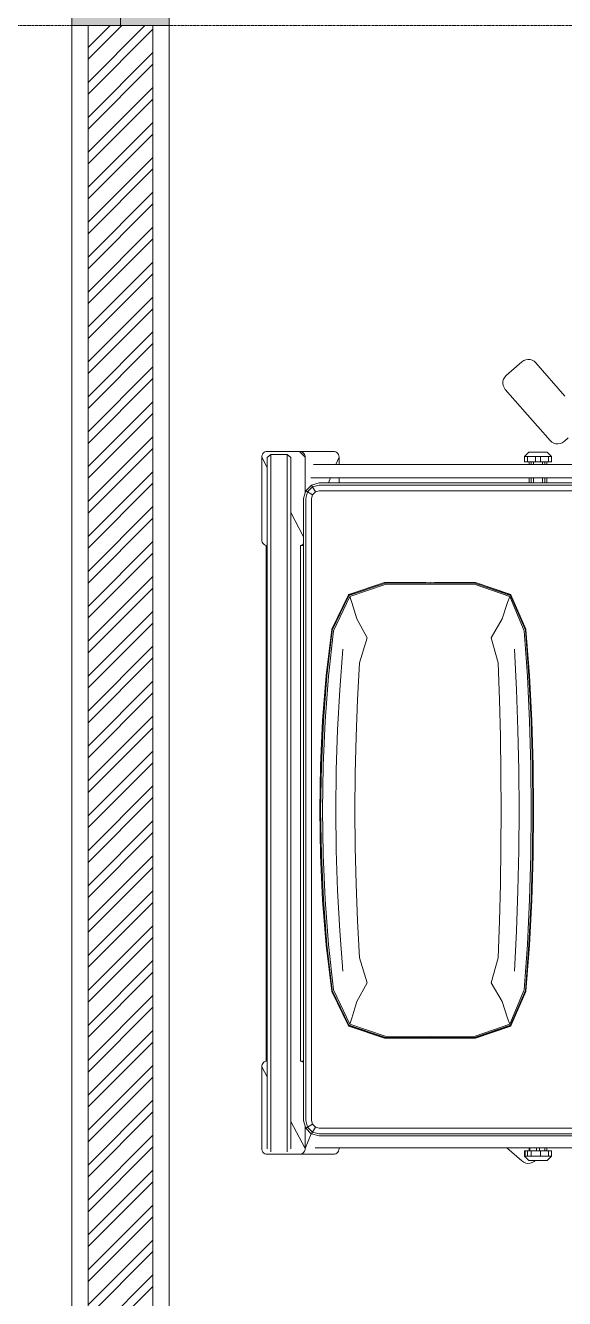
# Model space of a CAD drawing. Header units: millimetres. Extents: x -280308 to 6402717, y -14 to 2073074.
# Drawn here: x 10411 to 11243, y 570984 to 572948 of the extents above; entities that cross this region are included whole.
import ezdxf

# ---------------------------------------------------------------- set-up
doc = ezdxf.new("R2010")
doc.units = ezdxf.units.MM
doc.linetypes.add('DASHED2', pattern=[0.375, 0.25, -0.125])
doc.layers.get('0').update_dxf_attribs({"lineweight": 0})
for name, color, linetype, lineweight in [('A-ALINE-1', 91, 'Continuous', 20), ('A-ALINE-3', 111, 'Continuous', 15), ('A-ALINE-6', 117, 'Continuous', 9), ('A-FURN-EQPM', 177, 'Continuous', 0)]:
    doc.layers.add(name, color=color, linetype=linetype, lineweight=lineweight)
doc.layers.add('A-FILL-1', color=7, linetype='Continuous', lineweight=0, true_color=0x454545)

# ---------------------------------------------------------------- blocks, each defined once
blk = doc.blocks.new('A$Ccf87384a')
blk.add_wipeout([(-75, 75), (75, 75), (75, -75), (-75, -75)])
blk.add_wipeout([(-75, -75), (-75, 75), (75, 75), (75, -75)])
at = {"layer": 'A-FILL-1', "ltscale": 0.25}
h = blk.add_hatch(color=256, dxfattribs=at)
h.dxf.hatch_style = 1
h.paths.add_polyline_path([(-75, -75), (-75, 75), (75, 75), (75, -75)])
at = {"layer": 'A-ALINE-1'}
blk.add_lwpolyline([(-75, -75), (-75, 75), (75, 75), (75, -75)], close=True, dxfattribs=at)
at = {"layer": 'A-FILL-1', "ltscale": 0.25}
for p, q in [((0, 75), (0, -75)), ((-75, 0), (75, 0))]:
    blk.add_line(p, q, dxfattribs=at)
blk = doc.blocks.new('A$Cf856f872')
at = {"layer": 'A-FILL-1', "ltscale": 0.25}
h = blk.add_hatch(dxfattribs=at)
h.set_pattern_fill('ANSI32', color=256, scale=4, angle=180)
h.set_pattern_definition([(225, (-187293.888, -295407.39), (26.9407684, -26.9407684), []), (225, (-187311.85, -295407.39), (26.9407684, -26.9407684), [])])
h.paths.add_polyline_path([(56622.8, -7497), (56622.8, -1747), (56522.8, -1747), (56522.8, -7497)])
at = {"layer": 'A-ALINE-3', "linetype": 'Continuous'}
blk.add_lwpolyline([(56622.8, -7497), (56622.8, -1747), (56522.8, -1747), (56522.8, -7497)], close=True, dxfattribs=at)
at = {"layer": 'A-ALINE-6'}
blk.add_lwpolyline([(56647.8, -7497), (56647.8, -1747), (56497.8, -1747), (56497.8, -7497)], close=True, dxfattribs=at)
at = {"ltscale": 0.25, "xscale": -1}
blk.add_blockref('A$Ccf87384a', (56572.8, -1672), dxfattribs=at)
blk = doc.blocks.new('A$C872eac23')
at = {"color": 0, "linetype": 'ByBlock', "lineweight": -2}
for p, q in [((-0.5429, -0.0018), (-0.5426, 0.0002)), ((-0.5426, 0.0002), (-0.542, 0.0021)), ((-0.542, 0.0021), (-0.5409, 0.0037)), ((-0.5409, 0.0037), (-0.5396, 0.0051)), ((-0.5396, 0.0051), (-0.5379, 0.0061)), ((-0.5379, 0.0061), (-0.536, 0.0068)), ((-0.536, 0.0068), (-0.534, 0.007)), ((-0.534, 0.007), (-0.4063, 0.007)), ((-0.534, 0.007), (-0.518, -0.0014)), ((-0.4063, 0.007), (-0.4046, 0.0069)), ((-0.4046, 0.0069), (-0.4029, 0.0063)), ((-0.4029, 0.0063), (-0.4014, 0.0055)), ((-0.4014, 0.0055), (-0.4001, 0.0045)), ((-0.4001, 0.0045), (-0.399, 0.0031)), ((-0.399, 0.0031), (-0.3982, 0.0017)), ((-0.3982, 0.0017), (-0.3977, 0)), ((-0.3977, 0), (0.3977, 0)), ((0.3977, 0), (0.3982, 0.0017)), ((0.3982, 0.0017), (0.399, 0.0032)), ((0.399, 0.0032), (0.4001, 0.0045)), ((0.4001, 0.0045), (0.4014, 0.0055)), ((0.4014, 0.0055), (0.4029, 0.0063)), ((0.4029, 0.0063), (0.4046, 0.0069)), ((0.4046, 0.0069), (0.4064, 0.007)), ((0.4064, 0.007), (0.5327, 0.007)), ((0.4064, 0.007), (0.4222, -0.0014)), ((0.5327, 0.007), (0.5348, 0.0068)), ((0.5348, 0.0068), (0.5366, 0.0061)), ((0.5366, 0.0061), (0.5383, 0.0051)), ((0.5383, 0.0051), (0.5396, 0.0037)), ((0.5396, 0.0037), (0.5407, 0.0021)), ((0.5407, 0.0021), (0.5413, 0.0002)), ((0.5413, 0.0002), (0.5416, -0.0018)), ((-0.5429, -0.0511), (-0.5429, -0.0018)), ((-0.5333, -0.0014), (-0.5378, -0.0071)), ((-0.5378, -0.0071), (-0.5378, -0.0321)), ((-0.5378, -0.0071), (0.5376, -0.0071)), ((-0.5333, -0.0014), (-0.518, -0.0014)), ((0.4222, -0.0014), (-0.518, -0.0014)), ((0.5331, -0.0014), (0.4222, -0.0014)), ((0.5416, -0.0018), (0.5416, -0.0511)), ((-0.5333, -0.0378), (-0.5378, -0.0321)), ((-0.5378, -0.0321), (0.5376, -0.0321)), ((-0.5333, -0.0378), (-0.4486, -0.0378)), ((-0.4486, -0.0378), (-0.4109, -0.0575)), ((-0.4486, -0.0378), (0.4909, -0.0378)), ((0.4909, -0.0378), (0.5317, -0.0594)), ((0.5331, -0.0378), (0.4909, -0.0378)), ((-0.5429, -0.1034), (-0.5429, -0.0511)), ((-0.5426, -0.0531), (-0.5429, -0.0511)), ((-0.534, -0.06), (-0.5429, -0.0511)), ((-0.542, -0.055), (-0.5426, -0.0531)), ((-0.5409, -0.0566), (-0.542, -0.055)), ((-0.5396, -0.058), (-0.5409, -0.0566)), ((-0.5379, -0.0591), (-0.5396, -0.058)), ((-0.47, -0.0575), (-0.479, -0.06)), ((-0.4109, -0.0575), (-0.47, -0.0575)), ((-0.4003, -0.0575), (-0.4109, -0.0575)), ((-0.4001, -0.0574), (-0.4003, -0.0575)), ((-0.4003, -0.0575), (-0.3977, -0.0575)), ((-0.399, -0.0561), (-0.4001, -0.0574)), ((-0.3982, -0.0546), (-0.399, -0.0561)), ((-0.3977, -0.0529), (-0.3982, -0.0546)), ((-0.3977, -0.0575), (-0.3977, -0.0529)), ((0.3977, -0.0529), (-0.3977, -0.0529)), ((-0.3977, -0.0575), (0.3977, -0.0575)), ((0.3982, -0.0546), (0.3977, -0.0529)), ((0.3977, -0.0529), (0.3977, -0.0575)), ((0.4003, -0.0575), (0.3977, -0.0575)), ((0.399, -0.0561), (0.3982, -0.0546)), ((0.4001, -0.0574), (0.399, -0.0561)), ((0.4003, -0.0575), (0.4001, -0.0574)), ((0.4892, -0.0575), (0.4003, -0.0575)), ((0.4982, -0.06), (0.4892, -0.0575)), ((0.5383, -0.058), (0.5366, -0.0591)), ((0.5396, -0.0566), (0.5383, -0.058)), ((0.5407, -0.055), (0.5396, -0.0566)), ((0.5413, -0.0531), (0.5407, -0.055)), ((0.5416, -0.0511), (0.5413, -0.0531)), ((0.5416, -0.1034), (0.5416, -0.0511)), ((-0.536, -0.0597), (-0.5379, -0.0591)), ((-0.534, -0.06), (-0.536, -0.0597)), ((-0.479, -0.06), (-0.534, -0.06)), ((-0.5224, -0.0729), (-0.5224, -0.1075)), ((-0.5019, -0.0991), (-0.5019, -0.0687)), ((-0.4909, -0.0696), (-0.4941, -0.0817)), ((-0.4821, -0.0608), (-0.4909, -0.0696)), ((-0.4909, -0.0696), (-0.4881, -0.0712)), ((-0.4881, -0.0712), (-0.4909, -0.0817)), ((-0.4805, -0.0636), (-0.4881, -0.0712)), ((-0.4881, -0.0712), (-0.4805, -0.0757)), ((-0.479, -0.06), (-0.4821, -0.0608)), ((-0.4821, -0.0608), (-0.4805, -0.0636)), ((-0.4805, -0.0757), (-0.4821, -0.0817)), ((-0.47, -0.0608), (-0.4805, -0.0636)), ((-0.4805, -0.0636), (-0.476, -0.0712)), ((-0.476, -0.0712), (-0.4805, -0.0757)), ((-0.47, -0.0696), (-0.476, -0.0712)), ((-0.47, -0.0608), (0.4892, -0.0608)), ((-0.47, -0.0696), (0.4892, -0.0696)), ((0.4996, -0.0636), (0.4892, -0.0608)), ((0.4952, -0.0712), (0.4892, -0.0696)), ((0.4996, -0.0636), (0.4952, -0.0712)), ((0.4996, -0.0757), (0.4952, -0.0712)), ((0.5327, -0.06), (0.4982, -0.06)), ((0.5013, -0.0608), (0.4982, -0.06)), ((0.5013, -0.0608), (0.4996, -0.0636)), ((0.5073, -0.0712), (0.4996, -0.0636)), ((0.5073, -0.0712), (0.4996, -0.0757)), ((0.5013, -0.0817), (0.4996, -0.0757)), ((0.5099, -0.0694), (0.5013, -0.0608)), ((0.5101, -0.0696), (0.5073, -0.0712)), ((0.5101, -0.0817), (0.5073, -0.0712)), ((0.5099, -0.0694), (0.5327, -0.06)), ((0.5101, -0.0696), (0.5099, -0.0694)), ((0.5133, -0.0817), (0.5101, -0.0696)), ((0.5317, -0.0595), (0.5317, -0.0594)), ((0.5317, -0.0594), (0.5327, -0.06)), ((0.5317, -0.1122), (0.5317, -0.0752)), ((0.5348, -0.0597), (0.5327, -0.06)), ((0.5366, -0.0591), (0.5348, -0.0597)), ((-0.5019, -0.0991), (-0.4941, -0.0959)), ((-0.4941, -0.0817), (-0.4941, -0.0959)), ((-0.4941, -0.0959), (-0.4941, -0.1122)), ((-0.4909, -2.1111), (-0.4909, -0.0817)), ((-0.4821, -2.1111), (-0.4821, -0.0817)), ((-0.1973, -0.0925), (-0.2681, -0.1009)), ((-0.2669, -0.1017), (-0.1965, -0.0936)), ((-0.196, -0.096), (-0.266, -0.1035)), ((-0.1973, -0.0925), (-0.1276, -0.0868)), ((-0.1965, -0.0936), (-0.127, -0.0881)), ((-0.1268, -0.0907), (-0.196, -0.096)), ((-0.0584, -0.0835), (-0.1276, -0.0868)), ((-0.127, -0.0881), (-0.0581, -0.0849)), ((-0.058, -0.0875), (-0.1268, -0.0907)), ((-0.0584, -0.0835), (0.0109, -0.0824)), ((-0.0581, -0.0849), (0.0109, -0.0838)), ((0.0109, -0.0865), (-0.058, -0.0875)), ((0.0801, -0.0835), (0.0109, -0.0824)), ((0.0109, -0.0838), (0.0798, -0.0849)), ((0.0797, -0.0875), (0.0109, -0.0865)), ((0.1485, -0.0907), (0.0797, -0.0875)), ((0.0798, -0.0849), (0.1487, -0.0881)), ((0.0801, -0.0835), (0.1493, -0.0868)), ((0.2178, -0.096), (0.1485, -0.0907)), ((0.1487, -0.0881), (0.2182, -0.0936)), ((0.2191, -0.0925), (0.1493, -0.0868)), ((0.2878, -0.1035), (0.2178, -0.096)), ((0.2182, -0.0936), (0.2887, -0.1017)), ((0.2191, -0.0925), (0.2898, -0.1009)), ((0.5013, -0.0817), (0.5013, -1.3546)), ((0.5101, -0.0817), (0.5101, -1.3546)), ((0.5133, -0.0817), (0.5133, -1.3546)), ((-0.5429, -0.1034), (-0.5426, -0.1054)), ((-0.5426, -0.1054), (-0.542, -0.1072)), ((-0.542, -0.1072), (-0.5409, -0.1089)), ((-0.5409, -0.1089), (-0.5396, -0.1103)), ((-0.5396, -0.1103), (-0.5379, -0.1113)), ((-0.5379, -0.1113), (-0.536, -0.112)), ((-0.536, -0.112), (-0.534, -0.1122)), ((-0.534, -0.1122), (-0.5224, -0.1075)), ((-0.534, -0.1122), (-0.5224, -0.1122)), ((-0.5224, -0.1075), (-0.5224, -0.1122)), ((-0.5224, -0.1122), (-0.5224, -0.4056)), ((-0.5019, -0.1122), (-0.5019, -0.0991)), ((-0.5019, -0.1122), (-0.4941, -0.1122)), ((-0.5019, -0.4056), (-0.5019, -0.1122)), ((-0.4941, -0.4056), (-0.4941, -0.1122)), ((-0.2688, -0.1013), (-0.3218, -0.127)), ((-0.3205, -0.1274), (-0.2669, -0.1017)), ((-0.266, -0.1035), (-0.3191, -0.1286)), ((-0.2688, -0.1013), (-0.2681, -0.1009)), ((-0.1752, -0.1134), (-0.2375, -0.1183)), ((-0.1752, -0.1134), (-0.1131, -0.1099)), ((-0.0511, -0.1078), (-0.1131, -0.1099)), ((-0.0511, -0.1078), (0.0109, -0.1071)), ((0.0729, -0.1078), (0.0109, -0.1071)), ((0.0729, -0.1078), (0.1348, -0.1099)), ((0.1969, -0.1134), (0.1348, -0.1099)), ((0.1969, -0.1134), (0.2592, -0.1183)), ((0.3408, -0.1286), (0.2878, -0.1035)), ((0.2887, -0.1017), (0.3422, -0.1274)), ((0.2906, -0.1013), (0.2898, -0.1009)), ((0.2906, -0.1013), (0.3435, -0.127)), ((0.5317, -0.1122), (0.5327, -0.1122)), ((0.5317, -0.371), (0.5317, -0.1122)), ((0.5327, -0.1122), (0.5348, -0.112)), ((0.5348, -0.112), (0.5366, -0.1113)), ((0.5366, -0.1113), (0.5383, -0.1103)), ((0.5383, -0.1103), (0.5396, -0.1089)), ((0.5396, -0.1089), (0.5407, -0.1072)), ((0.5407, -0.1072), (0.5413, -0.1054)), ((0.5413, -0.1054), (0.5416, -0.1034)), ((-0.3223, -0.1273), (-0.3405, -0.1824)), ((-0.3218, -0.127), (-0.3404, -0.1823)), ((-0.3392, -0.1825), (-0.3205, -0.1274)), ((-0.3191, -0.1286), (-0.3374, -0.1831)), ((-0.3218, -0.127), (-0.3223, -0.1273)), ((-0.3205, -0.1274), (-0.3218, -0.127)), ((-0.3096, -0.1319), (-0.3191, -0.1286)), ((-0.2843, -0.1394), (-0.3096, -0.1319)), ((-0.046, -0.137), (-0.1028, -0.1384)), ((0.0109, -0.1366), (-0.046, -0.137)), ((0.0677, -0.137), (0.0109, -0.1366)), ((0.1246, -0.1384), (0.0677, -0.137)), ((0.3314, -0.1319), (0.306, -0.1394)), ((0.3314, -0.1319), (0.3408, -0.1286)), ((0.3591, -0.1831), (0.3408, -0.1286)), ((0.3435, -0.127), (0.3422, -0.1274)), ((0.3422, -0.1274), (0.3609, -0.1825)), ((0.344, -0.1273), (0.3435, -0.127)), ((0.3435, -0.127), (0.3621, -0.1823)), ((0.3623, -0.1824), (0.344, -0.1273)), ((-0.2551, -0.1558), (-0.2843, -0.1394)), ((-0.2166, -0.1437), (-0.2551, -0.1558)), ((-0.1597, -0.1406), (-0.2166, -0.1437)), ((-0.1028, -0.1384), (-0.1597, -0.1406)), ((0.1814, -0.1406), (0.1246, -0.1384)), ((0.2384, -0.1437), (0.1814, -0.1406)), ((0.2768, -0.1558), (0.2384, -0.1437)), ((0.306, -0.1394), (0.2768, -0.1558)), ((-0.3408, -0.246), (-0.3404, -0.1823)), ((-0.3405, -0.1824), (-0.3408, -0.246)), ((-0.3398, -0.2526), (-0.3392, -0.1825)), ((-0.3374, -0.1831), (-0.3379, -0.2526)), ((0.3596, -0.2526), (0.3591, -0.1831)), ((0.3609, -0.1825), (0.3615, -0.2526)), ((0.3626, -0.246), (0.3621, -0.1823)), ((0.3626, -0.246), (0.3623, -0.1824)), ((-0.3409, -0.2526), (-0.3408, -0.246)), ((-0.3409, -0.2526), (-0.3408, -0.2592)), ((-0.3392, -0.3227), (-0.3398, -0.2526)), ((-0.3379, -0.2526), (-0.3374, -0.3221)), ((0.3591, -0.3221), (0.3596, -0.2526)), ((0.3615, -0.2526), (0.3609, -0.3227)), ((0.3626, -0.2526), (0.3626, -0.246)), ((0.3626, -0.2526), (0.3626, -0.2592)), ((-0.3408, -0.2592), (-0.3405, -0.3228)), ((-0.3408, -0.2592), (-0.3404, -0.3229)), ((0.3626, -0.2592), (0.3621, -0.3229)), ((0.3623, -0.3228), (0.3626, -0.2592)), ((-0.3405, -0.3228), (-0.3223, -0.377)), ((-0.3218, -0.3773), (-0.3404, -0.3229)), ((-0.3205, -0.3769), (-0.3392, -0.3227)), ((-0.3374, -0.3221), (-0.3191, -0.3756)), ((0.3408, -0.3756), (0.3591, -0.3221)), ((0.3609, -0.3227), (0.3422, -0.3769)), ((0.3435, -0.3773), (0.3621, -0.3229)), ((0.344, -0.377), (0.3623, -0.3228)), ((-0.2843, -0.3637), (-0.2551, -0.3469)), ((-0.2166, -0.3578), (-0.2551, -0.3469)), ((0.2768, -0.3469), (0.2384, -0.3578)), ((0.2768, -0.3469), (0.306, -0.3637)), ((-0.681, -0.3941), (-0.6601, -0.3701)), ((-0.6601, -0.3701), (-0.6575, -0.3677)), ((-0.6575, -0.3677), (-0.6545, -0.3661)), ((-0.6545, -0.3661), (-0.6512, -0.3651)), ((-0.6512, -0.3651), (-0.6479, -0.3649)), ((-0.6479, -0.3649), (-0.6445, -0.3654)), ((-0.6445, -0.3654), (-0.6414, -0.3667)), ((-0.6414, -0.3667), (-0.6384, -0.3687)), ((-0.6384, -0.3687), (-0.5819, -0.4181)), ((-0.3096, -0.3719), (-0.3191, -0.3756)), ((-0.3096, -0.3719), (-0.2843, -0.3637)), ((-0.1597, -0.3597), (-0.2166, -0.3578)), ((-0.1028, -0.3612), (-0.1597, -0.3597)), ((-0.046, -0.362), (-0.1028, -0.3612)), ((0.0109, -0.3623), (-0.046, -0.362)), ((0.0677, -0.362), (0.0109, -0.3623)), ((0.1246, -0.3612), (0.0677, -0.362)), ((0.1814, -0.3597), (0.1246, -0.3612)), ((0.2384, -0.3578), (0.1814, -0.3597)), ((0.306, -0.3637), (0.3314, -0.3719)), ((0.3314, -0.3719), (0.3408, -0.3756)), ((0.5317, -0.371), (0.5519, -0.3941)), ((0.5317, -0.4056), (0.5317, -0.371)), ((-0.3223, -0.377), (-0.3218, -0.3773)), ((-0.3218, -0.3773), (-0.3205, -0.3769)), ((-0.2688, -0.4001), (-0.3218, -0.3773)), ((-0.2669, -0.3997), (-0.3205, -0.3769)), ((-0.3191, -0.3756), (-0.266, -0.3979)), ((-0.1752, -0.3857), (-0.2375, -0.3827)), ((-0.1752, -0.3857), (-0.1131, -0.388)), ((-0.0511, -0.3893), (-0.1131, -0.388)), ((-0.0511, -0.3893), (0.0109, -0.3898)), ((0.0729, -0.3893), (0.0109, -0.3898)), ((0.0729, -0.3893), (0.1348, -0.388)), ((0.1969, -0.3857), (0.1348, -0.388)), ((0.1969, -0.3857), (0.2592, -0.3827)), ((0.2878, -0.3979), (0.3408, -0.3756)), ((0.3422, -0.3769), (0.2887, -0.3997)), ((0.2906, -0.4001), (0.3435, -0.3773)), ((0.3422, -0.3769), (0.3435, -0.3773)), ((0.3435, -0.3773), (0.344, -0.377)), ((-0.6848, -0.4035), (-0.6843, -0.4002)), ((-0.6846, -0.4069), (-0.6848, -0.4035)), ((-0.6836, -0.4101), (-0.6846, -0.4069)), ((-0.6843, -0.4002), (-0.683, -0.397)), ((-0.6819, -0.4131), (-0.6836, -0.4101)), ((-0.683, -0.397), (-0.681, -0.3941)), ((-0.5348, -0.3981), (-0.5416, -0.405)), ((-0.5416, -0.405), (-0.5416, -0.4332)), ((-0.5267, -0.3981), (-0.5348, -0.3981)), ((-0.5348, -0.3981), (-0.5348, -0.403)), ((-0.5267, -0.403), (-0.5348, -0.403)), ((-0.5348, -0.4154), (-0.5348, -0.403)), ((-0.5267, -0.3981), (-0.5267, -0.403)), ((-0.5267, -0.4056), (-0.5267, -0.403)), ((-0.5224, -0.4056), (-0.5267, -0.4056)), ((-0.5267, -0.4056), (-0.5267, -0.4087)), ((-0.5224, -0.4087), (-0.5267, -0.4087)), ((-0.5267, -0.4087), (-0.5267, -0.4123)), ((-0.5224, -0.4123), (-0.5267, -0.4123)), ((-0.5267, -0.4123), (-0.5267, -0.4154)), ((-0.5224, -0.4056), (-0.5224, -0.4087)), ((-0.5224, -0.4087), (-0.5224, -0.4123)), ((-0.5224, -0.4123), (-0.5224, -0.4258)), ((-0.4941, -0.4056), (-0.5019, -0.4056)), ((-0.5019, -0.4087), (-0.5019, -0.4056)), ((-0.4941, -0.4087), (-0.5019, -0.4087)), ((-0.5019, -0.4123), (-0.5019, -0.4087)), ((-0.4941, -0.4123), (-0.5019, -0.4123)), ((-0.5019, -0.4258), (-0.5019, -0.4123)), ((-0.4941, -0.4056), (-0.4941, -0.4087)), ((-0.4941, -0.4087), (-0.4941, -0.4123)), ((-0.4941, -0.4123), (-0.4941, -0.4258)), ((-0.2681, -0.4005), (-0.2688, -0.4001)), ((-0.1973, -0.406), (-0.2681, -0.4005)), ((-0.1965, -0.4049), (-0.2669, -0.3997)), ((-0.266, -0.3979), (-0.196, -0.4027)), ((-0.1973, -0.406), (-0.1276, -0.4096)), ((-0.127, -0.4085), (-0.1965, -0.4049)), ((-0.196, -0.4027), (-0.1268, -0.4061)), ((-0.0584, -0.4117), (-0.1276, -0.4096)), ((-0.0581, -0.4105), (-0.127, -0.4085)), ((-0.1268, -0.4061), (-0.058, -0.4081)), ((-0.0584, -0.4117), (0.0109, -0.4124)), ((0.0109, -0.4112), (-0.0581, -0.4105)), ((-0.058, -0.4081), (0.0109, -0.4088)), ((0.0109, -0.4088), (0.0797, -0.4081)), ((0.0798, -0.4105), (0.0109, -0.4112)), ((0.0801, -0.4117), (0.0109, -0.4124)), ((0.0797, -0.4081), (0.1485, -0.4061)), ((0.1487, -0.4085), (0.0798, -0.4105)), ((0.0801, -0.4117), (0.1493, -0.4096)), ((0.1485, -0.4061), (0.2178, -0.4027)), ((0.2182, -0.4049), (0.1487, -0.4085)), ((0.2191, -0.406), (0.1493, -0.4096)), ((0.2178, -0.4027), (0.2878, -0.3979)), ((0.2887, -0.3997), (0.2182, -0.4049)), ((0.2191, -0.406), (0.2898, -0.4005)), ((0.2898, -0.4005), (0.2906, -0.4001)), ((0.5363, -0.4056), (0.5317, -0.4056)), ((0.5317, -0.4064), (0.5317, -0.4056)), ((0.5317, -0.4064), (0.5363, -0.4064)), ((0.5317, -0.4167), (0.5317, -0.4064)), ((0.5363, -0.3993), (0.5363, -0.3981)), ((0.5444, -0.3981), (0.5363, -0.3981)), ((0.5363, -0.403), (0.5363, -0.3993)), ((0.5363, -0.3993), (0.5444, -0.3993)), ((0.5363, -0.403), (0.5363, -0.4056)), ((0.5363, -0.403), (0.5444, -0.403)), ((0.5363, -0.4064), (0.5363, -0.4056)), ((0.5363, -0.4086), (0.5363, -0.4064)), ((0.5363, -0.4086), (0.5444, -0.4086)), ((0.5363, -0.4086), (0.5363, -0.4167)), ((0.5444, -0.3993), (0.5444, -0.3981)), ((0.5511, -0.405), (0.5444, -0.3981)), ((0.5444, -0.403), (0.5444, -0.3993)), ((0.5444, -0.4086), (0.5444, -0.403)), ((0.5444, -0.4086), (0.5444, -0.4227)), ((0.5511, -0.4149), (0.5511, -0.405)), ((0.5519, -0.3941), (0.5539, -0.397)), ((0.5545, -0.4101), (0.5528, -0.4131)), ((0.5539, -0.397), (0.5551, -0.4002)), ((0.5554, -0.4069), (0.5545, -0.4101)), ((0.5551, -0.4002), (0.5556, -0.4035)), ((0.5556, -0.4035), (0.5554, -0.4069)), ((-0.6796, -0.4157), (-0.6819, -0.4131)), ((-0.6281, -0.4607), (-0.6796, -0.4157)), ((-0.5819, -0.4181), (-0.5817, -0.4182)), ((-0.5819, -0.4181), (-0.5817, -0.4183)), ((-0.5817, -0.4183), (-0.5817, -0.4182)), ((-0.5817, -0.4182), (-0.5811, -0.4188)), ((-0.5817, -0.4183), (-0.5811, -0.4188)), ((-0.5811, -0.4188), (-0.5596, -0.4376)), ((-0.5267, -0.4154), (-0.5348, -0.4154)), ((-0.5348, -0.4154), (-0.5348, -0.4227)), ((-0.5267, -0.4227), (-0.5348, -0.4227)), ((-0.5348, -0.4352), (-0.5348, -0.4227)), ((-0.5267, -0.4154), (-0.5267, -0.4227)), ((-0.5267, -0.4227), (-0.5267, -0.4258)), ((-0.5224, -0.4258), (-0.5267, -0.4258)), ((-0.5267, -0.4258), (-0.5267, -0.4294)), ((-0.5224, -0.4294), (-0.5267, -0.4294)), ((-0.5267, -0.4326), (-0.5267, -0.4294)), ((-0.5224, -0.4258), (-0.5224, -0.4294)), ((-0.5224, -0.4294), (-0.5224, -0.4326)), ((-0.4941, -0.4258), (-0.5019, -0.4258)), ((-0.5019, -0.4294), (-0.5019, -0.4258)), ((-0.4941, -0.4294), (-0.5019, -0.4294)), ((-0.5019, -0.4326), (-0.5019, -0.4294)), ((-0.4941, -0.4258), (-0.4941, -0.4294)), ((-0.4941, -0.4294), (-0.4941, -0.4326)), ((0.5317, -0.4167), (0.5363, -0.4167)), ((0.5317, -0.4214), (0.5317, -0.4167)), ((0.5317, -0.4214), (0.5363, -0.4214)), ((0.5317, -0.4294), (0.5317, -0.4214)), ((0.5317, -0.4294), (0.5363, -0.4294)), ((0.5317, -0.4326), (0.5317, -0.4294)), ((0.5363, -0.4214), (0.5363, -0.4167)), ((0.5363, -0.4227), (0.5363, -0.4214)), ((0.5363, -0.4227), (0.5444, -0.4227)), ((0.5363, -0.4294), (0.5363, -0.4227)), ((0.5363, -0.4294), (0.5363, -0.4326)), ((0.5444, -0.4227), (0.5444, -0.4352)), ((0.5528, -0.4131), (0.5511, -0.4149)), ((0.5511, -0.4332), (0.5511, -0.4149)), ((-0.5596, -0.4376), (-0.5572, -0.4403)), ((-0.5572, -0.4403), (-0.5555, -0.4433)), ((-0.5555, -0.4433), (-0.5546, -0.4465)), ((-0.5544, -0.4498), (-0.5549, -0.4532)), ((-0.5546, -0.4465), (-0.5544, -0.4498)), ((-0.5348, -0.4401), (-0.5416, -0.4332)), ((-0.5267, -0.4352), (-0.5348, -0.4352)), ((-0.5348, -0.4401), (-0.5348, -0.4352)), ((-0.5267, -0.4401), (-0.5348, -0.4401)), ((-0.5224, -0.4326), (-0.5267, -0.4326)), ((-0.5267, -0.4352), (-0.5267, -0.4326)), ((-0.5267, -0.4352), (-0.5267, -0.4401)), ((-0.5224, -0.4326), (-0.5224, -1.7081)), ((-0.4941, -0.4326), (-0.5019, -0.4326)), ((-0.5019, -0.4326), (-0.5019, -1.7083)), ((-0.4941, -0.4326), (-0.4941, -1.7084)), ((0.5317, -0.4326), (0.5363, -0.4326)), ((0.5317, -0.4326), (0.5317, -0.5902)), ((0.5363, -0.4326), (0.5363, -0.4352)), ((0.5363, -0.4352), (0.5444, -0.4352)), ((0.5363, -0.4352), (0.5363, -0.4401)), ((0.5363, -0.4401), (0.5444, -0.4401)), ((0.5444, -0.4401), (0.5511, -0.4332)), ((0.5444, -0.4352), (0.5444, -0.4401)), ((-0.5581, -0.4593), (-0.5637, -0.4657)), ((-0.5561, -0.4564), (-0.5581, -0.4593)), ((-0.5549, -0.4532), (-0.5561, -0.4564))]:
    blk.add_line(p, q, dxfattribs=at)
blk = doc.blocks.new('A$C3304e30a')
at = {"color": 0, "linetype": 'DASHED2', "lineweight": -2, "ltscale": 6}
for points in [[(44350, 0), (40150, 0), (40150, -2400), (44350, -2400)], [(44500, 0), (48450, 0), (48450, -2400), (44500, -2400)]]:
    blk.add_lwpolyline(points, close=True, dxfattribs=at)
at = {"color": 0, "linetype": 'ByBlock', "lineweight": -2, "xscale": -1000.000000000016, "yscale": 1000.000000000016, "zscale": 1000.000000000003, "rotation": 90}
blk.add_blockref('A$C872eac23', (44650, -1200), dxfattribs=at)
blk = doc.blocks.new('4')
at = {"ltscale": 0.25}
blk.add_blockref('A$Cf856f872', (-46014.9, 574695.2), dxfattribs=at)
at = {"layer": 'A-FURN-EQPM', "ltscale": 0.25}
blk.add_blockref('A$C3304e30a', (-33867.1, 572948.3), dxfattribs=at)

msp = doc.modelspace()

# ---------------------------------------------------------------- block references
msp.add_blockref('4', (0, 0))

doc.saveas('drawing.dxf')
